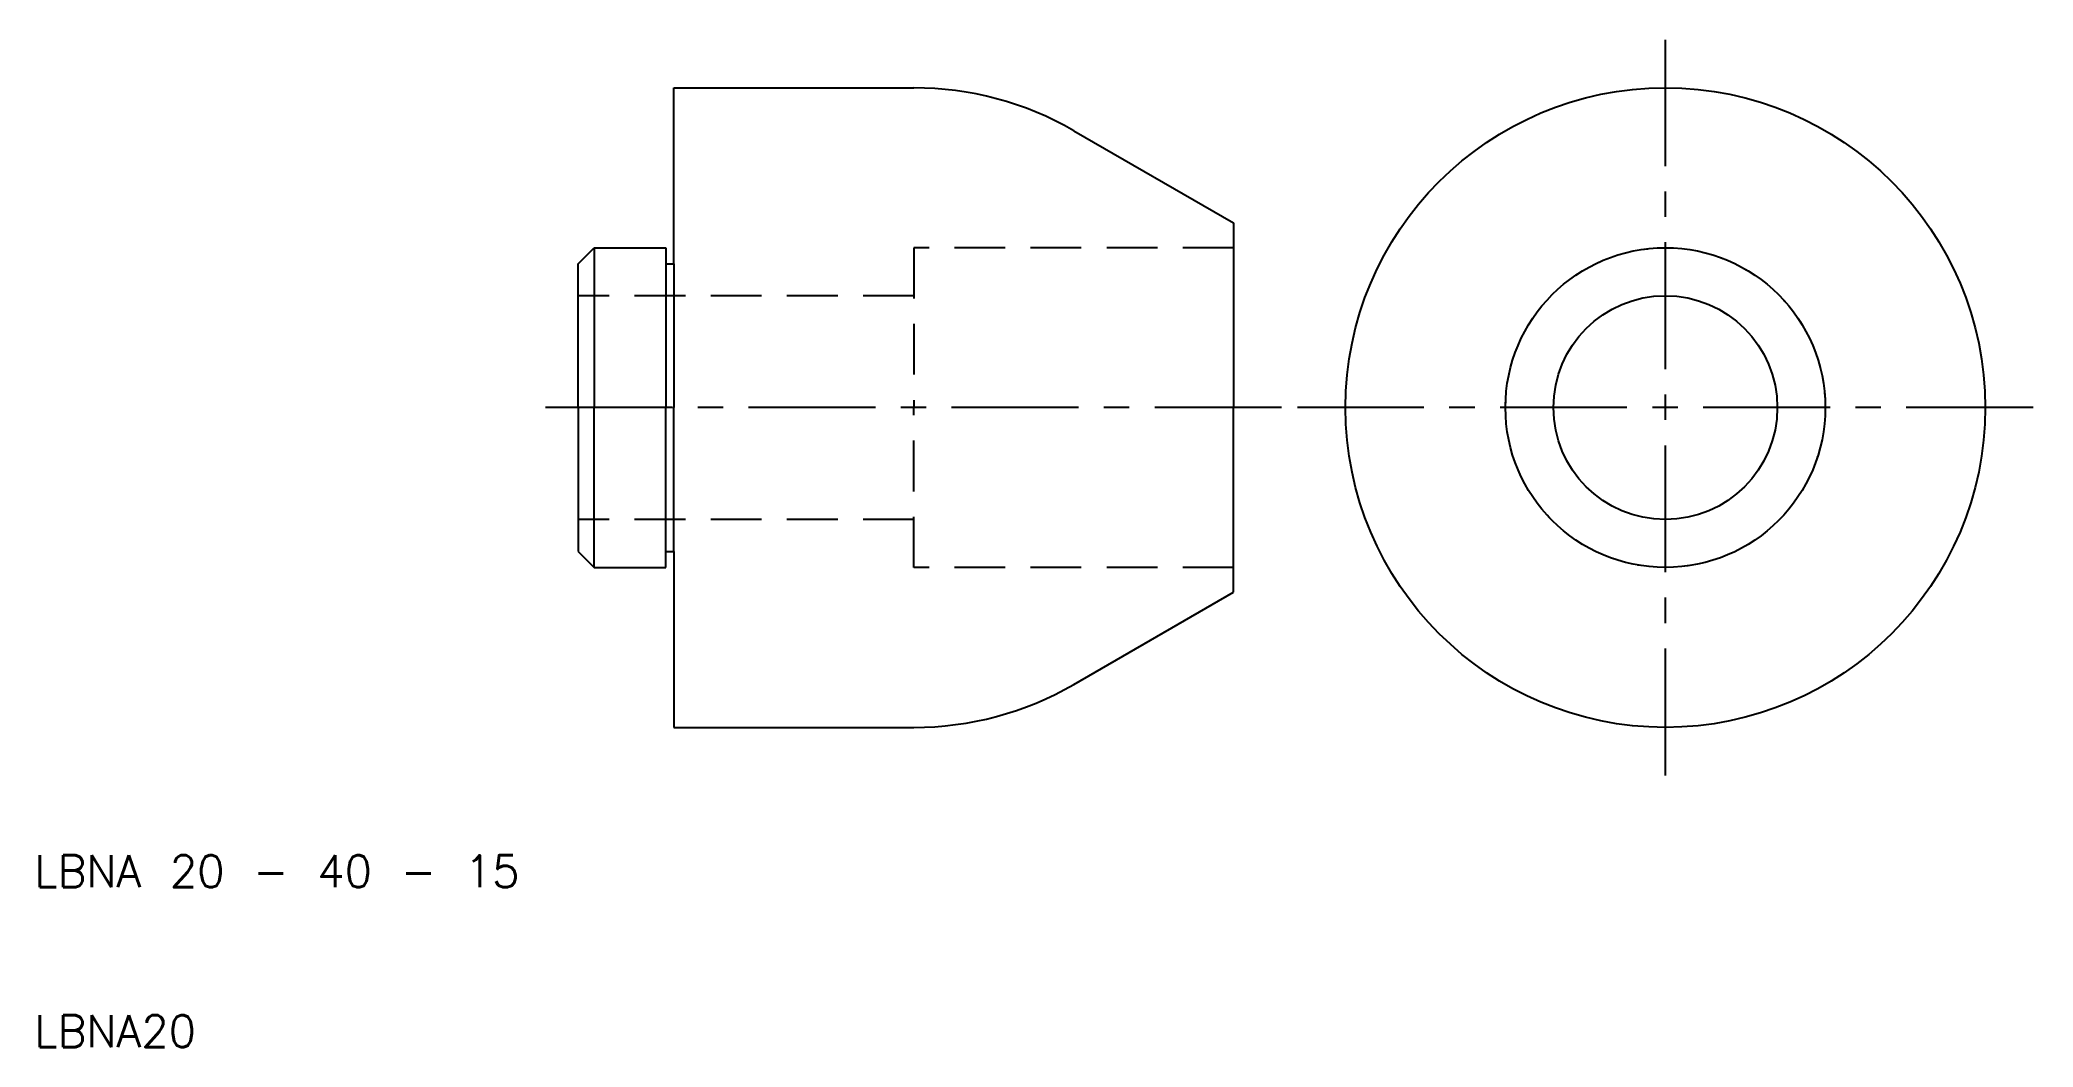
# Model space of a CAD drawing. Extents: x 10 to 135, y 10 to 73.
import ezdxf

# ---------------------------------------------------------------- set-up
doc = ezdxf.new("R2010")
doc.units = 0
doc.header["$LTSCALE"] = 0.25
doc.linetypes.add('CENTER', pattern=[50.8, 31.75, -6.35, 6.35, -6.35])
doc.linetypes.add('DASHED', pattern=[19.05, 12.7, -6.35])
doc.layers.get('0').update_dxf_attribs({"linetype": 'CONTINUOUS'})
doc.layers.add('CENTER', color=1, linetype='CENTER')
doc.styles.get("Standard").update_dxf_attribs({"font": 'txt.shx', "bigfont": 'extfont.shx'})

msp = doc.modelspace()

# ---------------------------------------------------------------- linework, layer by layer
for p, q in [((50, 70), (65, 70)), ((50, 59), (50, 70)), ((75, 67.32), (85, 61.55)), ((85, 61.55), (85, 50)), ((44, 59), (45, 60)), ((45, 60), (45, 50)), ((45, 60), (49.5, 60)), ((49.5, 60), (49.5, 59)), ((44, 50), (44, 59)), ((49.5, 59), (49.5, 50)), ((49.5, 59), (50, 59)), ((50, 59), (50, 50)), ((44, 50), (44, 41)), ((45, 40), (45, 50)), ((49.5, 41), (49.5, 50)), ((50, 41), (50, 50)), ((85, 38.45), (85, 50)), ((44, 41), (45, 40)), ((45, 40), (49.5, 40)), ((49.5, 40), (49.5, 41)), ((49.5, 41), (50, 41)), ((50, 41), (50, 30)), ((75, 32.68), (85, 38.45)), ((50, 30), (65, 30))]:
    msp.add_line(p, q)
at = {"color": 3, "linetype": 'DASHED'}
for p, q in [((85, 60), (65, 60)), ((65, 60), (65, 50)), ((65, 57), (44, 57)), ((65, 40), (65, 50)), ((65, 43), (44, 43)), ((85, 40), (65, 40))]:
    msp.add_line(p, q, dxfattribs=at)
for radius in [20, 10, 7]:
    msp.add_circle((112, 50), radius)
msp.add_circle((112, 50), 10, dxfattribs=at)
for start, end in [(60, 90), (270, 300)]:
    msp.add_arc((65, 50), 20, start, end)
at = {"layer": 'CENTER', "color": 1, "linetype": 'CENTER'}
for p, q in [((112, 27), (112, 73)), ((88, 50), (41, 50)), ((135, 50), (89, 50))]:
    msp.add_line(p, q, dxfattribs=at)

# ---------------------------------------------------------------- texts
for s, p in [('LBNA 20 - 40 - 15', (10, 20)), ('LBNA20', (10, 10))]:
    msp.add_text(s, height=2).set_placement(p)

doc.saveas('drawing.dxf')
